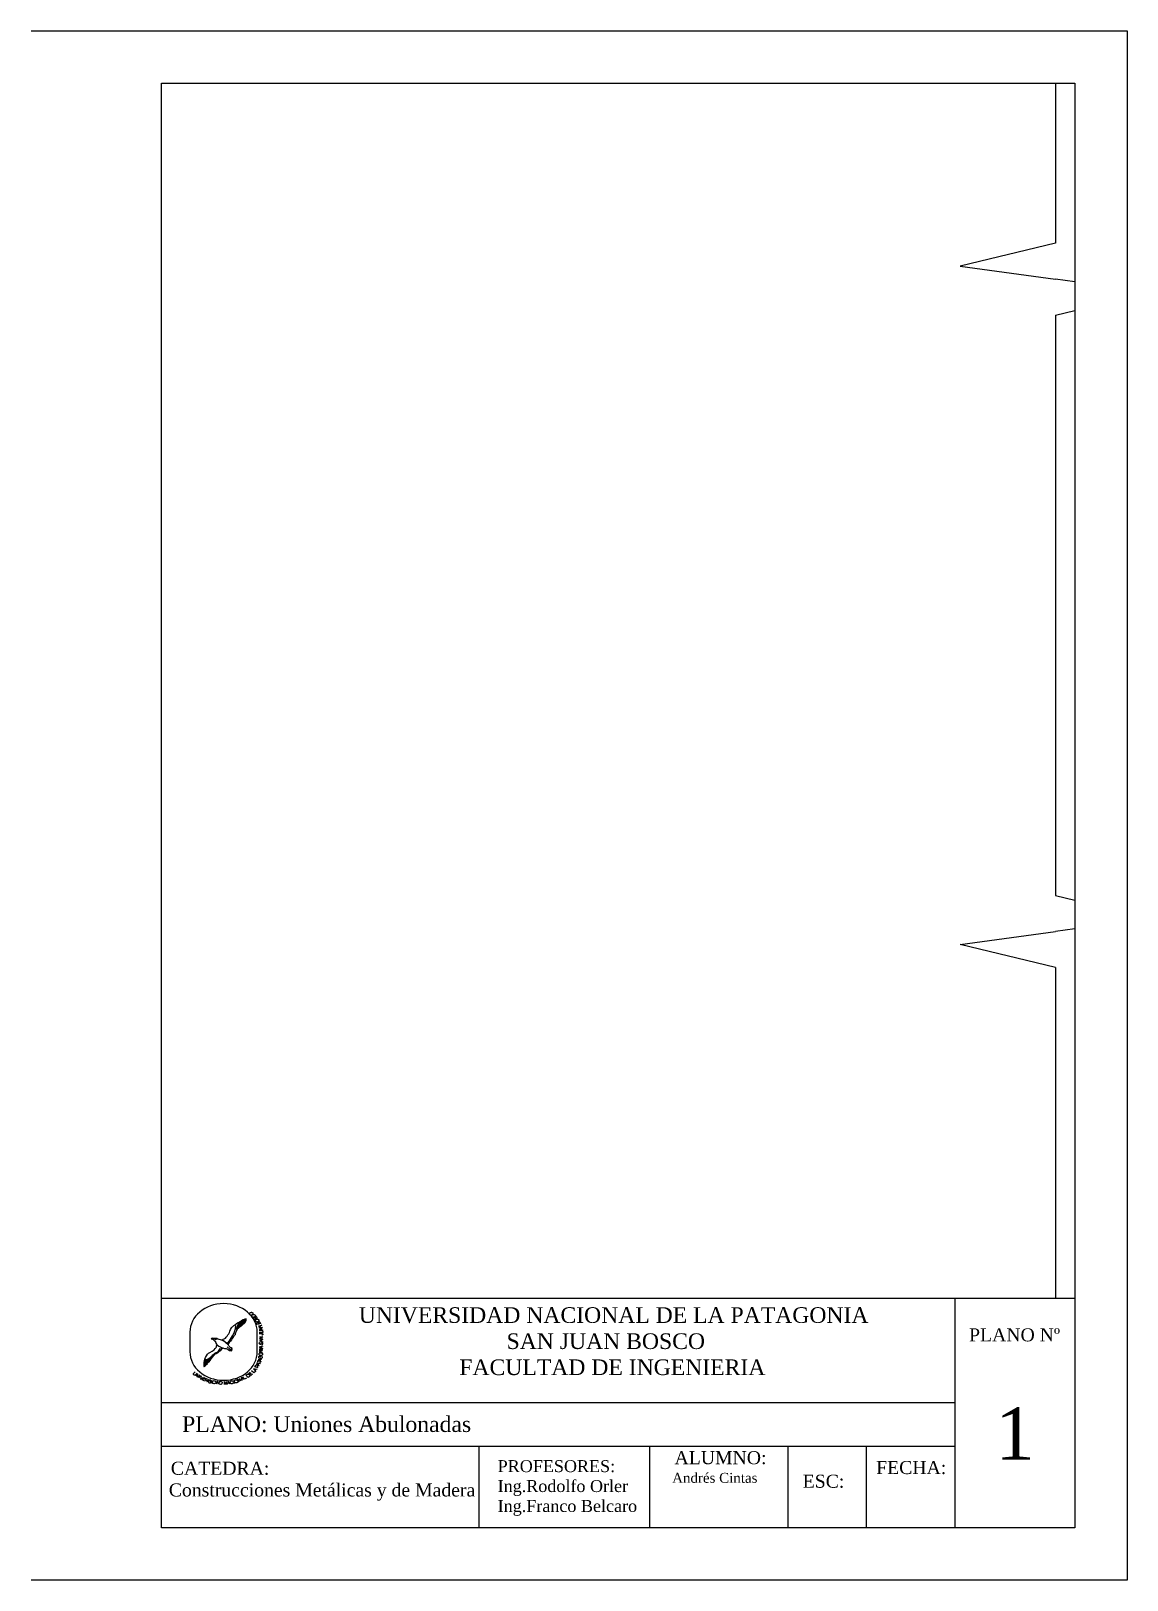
# Paper-space layout 'RÓTULO A4' of a CAD drawing. Extents: x -7 to 203, y -7 to 290.
# The model-space entities are those that its viewports show. They can reach past a viewport. Long polylines and large blocks are cut down to what shows.
import ezdxf

# ---------------------------------------------------------------- set-up
doc = ezdxf.new("R2010")
doc.units = 0
doc.layers.get('0').update_dxf_attribs({"linetype": 'CONTINUOUS'})
doc.styles.get("Standard").update_dxf_attribs({"font": 'arial.ttf', "height": 0.008})

msp = doc.modelspace()

# ---------------------------------------------------------------- linework, layer by layer
at = {"ltscale": 0.0005}
for p, q in [((274.49434, 49.06929), (274.49434, 48.78223)), ((274.49434, 48.78223), (274.45788, 48.77345)), ((274.45788, 48.77345), (274.49434, 48.76845)), ((274.53081, 48.76345), (274.49434, 48.76845)), ((274.49434, 48.75467), (274.53081, 48.76345)), ((274.49434, 48.75467), (274.49434, 48.53209)), ((274.49434, 48.53209), (274.53081, 48.5233)), ((274.45788, 48.51331), (274.49434, 48.5183)), ((274.53081, 48.5233), (274.49434, 48.5183)), ((274.49434, 48.50452), (274.45788, 48.51331)), ((274.49434, 48.50452), (274.49434, 48.21858))]:
    msp.add_line(p, q, dxfattribs=at)

psp = doc.layouts.new('RÓTULO A4')

# ---------------------------------------------------------------- linework, layer by layer
for p, q in [((-6.88, 289.56), (203.12, 289.56)), ((203.12, 289.56), (203.12, -7.44)), ((18.12, 279.56), (193.12, 279.56)), ((18.12, 2.56), (18.12, 279.56)), ((193.12, 279.56), (193.12, 2.56)), ((193.12, 46.56), (18.12, 46.56)), ((170.12, 46.56), (170.12, 2.56)), ((170.12, 26.56), (18.12, 26.56)), ((170.12, 18.19), (18.12, 18.19)), ((78.95, 18.19), (78.95, 2.56)), ((111.64, 18.19), (111.64, 2.56)), ((138.12, 18.19), (138.12, 2.56)), ((153.12, 18.19), (153.12, 2.56)), ((193.12, 2.56), (18.12, 2.56)), ((203.12, -7.44), (-6.88, -7.44))]:
    psp.add_line(p, q)
at = {"color": 1}
for p, q in [((32.16, 41.51), (32.34, 41.64)), ((32.34, 41.64), (32.5, 41.77)), ((32.43, 40.77), (34.3, 42.35)), ((32.44, 40.73), (34.29, 42.3)), ((32.46, 40.83), (34.32, 42.4)), ((32.46, 40.7), (34.26, 42.23)), ((32.47, 40.88), (34.32, 42.45)), ((32.48, 40.68), (34.19, 42.13)), ((32.5, 41.77), (32.65, 41.89)), ((32.51, 40.66), (34.12, 42.02)), ((32.53, 40.64), (34, 41.89)), ((32.65, 41.24), (34.26, 42.6)), ((32.65, 41.2), (34.31, 42.6)), ((32.65, 41.28), (34.2, 42.59)), ((32.65, 41.89), (32.84, 41.96)), ((32.66, 41.17), (34.33, 42.58)), ((32.66, 41.33), (34.12, 42.57)), ((32.67, 41.13), (34.33, 42.54)), ((32.68, 41.39), (34.03, 42.53)), ((32.68, 41.1), (34.33, 42.5)), ((32.7, 41.45), (33.93, 42.49)), ((32.82, 41.59), (32.74, 41.51)), ((32.78, 41.56), (33.82, 42.44)), ((32.9, 41.67), (32.82, 41.59)), ((32.84, 41.96), (33.03, 42.03)), ((33.05, 41.59), (32.84, 41.55)), ((32.95, 41.74), (32.9, 41.67)), ((32.99, 41.82), (32.95, 41.74)), ((32.96, 41.75), (33.71, 42.39)), ((33.03, 42.03), (32.99, 41.82)), ((33, 41.82), (33.6, 42.33)), ((33, 41.87), (33.48, 42.28)), ((33.01, 41.92), (33.35, 42.21)), ((33.02, 41.97), (33.2, 42.12)), ((33.43, 42.25), (33.03, 42.03)), ((33.03, 42.02), (33.06, 42.04)), ((33.03, 42.03), (33.05, 41.99)), ((33.05, 41.99), (33.09, 41.95)), ((33.26, 41.64), (33.05, 41.59)), ((33.09, 41.95), (33.22, 41.86)), ((33.22, 41.86), (33.34, 41.78)), ((33.24, 41.2), (33.85, 41.71)), ((33.34, 41.67), (33.26, 41.64)), ((33.34, 41.78), (33.38, 41.74)), ((33.38, 41.7), (33.34, 41.67)), ((33.38, 41.74), (33.38, 41.7)), ((33.42, 41.32), (33.78, 41.64)), ((33.78, 42.42), (33.43, 42.25)), ((34.07, 42.55), (33.78, 42.42)), ((33.78, 41.64), (33.96, 41.83)), ((33.96, 41.83), (34.11, 42.01)), ((34.19, 42.59), (34.07, 42.55)), ((34.11, 42.01), (34.21, 42.15)), ((34.33, 42.61), (34.19, 42.59)), ((34.21, 42.15), (34.28, 42.27)), ((34.28, 42.27), (34.32, 42.42)), ((34.32, 42.42), (34.33, 42.5)), ((34.33, 42.5), (34.33, 42.61)), ((34.98, 43.63), (34.99, 43.64)), ((34.98, 43.62), (34.98, 43.63)), ((34.98, 43.61), (34.98, 43.62)), ((34.98, 43.6), (34.98, 43.61)), ((34.98, 43.6), (34.98, 43.6)), ((34.98, 43.59), (34.98, 43.6)), ((34.98, 43.58), (34.98, 43.59)), ((34.98, 43.57), (34.98, 43.58)), ((34.98, 43.56), (34.98, 43.57)), ((34.98, 43.55), (34.98, 43.56)), ((34.99, 43.54), (34.98, 43.55)), ((34.99, 43.67), (35, 43.67)), ((34.99, 43.66), (34.99, 43.67)), ((34.99, 43.65), (34.99, 43.66)), ((34.99, 43.64), (34.99, 43.65)), ((34.99, 43.54), (34.99, 43.54)), ((34.99, 43.53), (34.99, 43.54)), ((34.99, 43.52), (34.99, 43.53)), ((35, 43.51), (34.99, 43.52)), ((35, 43.69), (35.01, 43.7)), ((35, 43.68), (35, 43.69)), ((35, 43.67), (35, 43.68)), ((35, 43.5), (35, 43.51)), ((35.01, 43.49), (35, 43.5)), ((35.01, 43.71), (35.02, 43.72)), ((35.01, 43.7), (35.01, 43.71)), ((35.01, 43.49), (35.01, 43.49)), ((35.01, 43.48), (35.01, 43.49)), ((35.02, 43.47), (35.01, 43.48)), ((35.02, 43.73), (35.03, 43.73)), ((35.02, 43.72), (35.02, 43.73)), ((35.02, 43.46), (35.02, 43.47)), ((35.03, 43.73), (35.04, 43.74)), ((35.03, 43.45), (35.02, 43.46)), ((35.04, 43.45), (35.03, 43.45)), ((35.04, 43.75), (35.05, 43.76)), ((35.04, 43.74), (35.04, 43.75)), ((35.05, 43.44), (35.04, 43.45)), ((35.05, 43.76), (35.06, 43.76)), ((35.05, 43.43), (35.05, 43.44)), ((35.06, 43.42), (35.05, 43.43)), ((35.06, 43.76), (35.07, 43.77)), ((35.07, 43.41), (35.06, 43.42)), ((35.07, 43.78), (35.08, 43.79)), ((35.07, 43.77), (35.07, 43.78)), ((35.08, 43.41), (35.07, 43.41)), ((35.08, 43.79), (35.09, 43.79)), ((35.09, 43.4), (35.08, 43.41)), ((35.09, 43.79), (35.1, 43.8)), ((35.1, 43.39), (35.09, 43.4)), ((35.1, 43.8), (35.11, 43.81)), ((35.12, 43.38), (35.1, 43.39)), ((35.11, 43.81), (35.12, 43.81)), ((35.12, 43.81), (35.13, 43.82)), ((35.13, 43.37), (35.12, 43.38)), ((35.13, 43.83), (35.14, 43.83)), ((35.13, 43.82), (35.13, 43.83)), ((35.14, 43.37), (35.13, 43.37)), ((35.14, 43.83), (35.15, 43.84)), ((35.16, 43.36), (35.14, 43.37)), ((35.15, 43.84), (35.16, 43.84)), ((35.16, 43.84), (35.17, 43.85)), ((35.17, 43.35), (35.16, 43.36)), ((35.17, 43.85), (35.18, 43.85)), ((35.18, 43.35), (35.17, 43.35)), ((35.18, 43.85), (35.19, 43.86)), ((35.2, 43.34), (35.18, 43.35)), ((35.19, 43.86), (35.2, 43.86)), ((35.2, 43.86), (35.21, 43.87)), ((35.21, 43.34), (35.2, 43.34)), ((35.21, 43.87), (35.22, 43.87)), ((35.23, 43.34), (35.21, 43.34)), ((35.22, 43.87), (35.24, 43.87)), ((35.25, 43.34), (35.23, 43.34)), ((35.24, 43.87), (35.25, 43.88)), ((35.25, 43.88), (35.26, 43.88)), ((35.27, 43.33), (35.25, 43.34)), ((35.26, 43.88), (35.27, 43.88)), ((35.27, 43.88), (35.28, 43.88)), ((35.28, 43.33), (35.27, 43.33)), ((35.28, 43.88), (35.29, 43.89)), ((35.3, 43.33), (35.28, 43.33)), ((35.29, 43.89), (35.3, 43.89)), ((35.3, 43.89), (35.31, 43.89)), ((35.33, 43.34), (35.3, 43.33)), ((35.31, 43.89), (35.32, 43.89)), ((35.32, 43.89), (35.33, 43.89)), ((35.33, 43.89), (35.34, 43.89)), ((35.35, 43.34), (35.33, 43.34)), ((35.34, 43.89), (35.35, 43.89)), ((35.35, 43.89), (35.36, 43.89)), ((35.38, 43.35), (35.35, 43.34)), ((35.36, 43.89), (35.37, 43.89)), ((35.37, 43.89), (35.38, 43.89)), ((35.38, 43.89), (35.39, 43.89)), ((35.41, 43.36), (35.38, 43.35)), ((35.39, 43.89), (35.4, 43.88)), ((35.4, 43.88), (35.41, 43.88)), ((35.41, 43.88), (35.42, 43.88)), ((35.44, 43.37), (35.41, 43.36)), ((35.42, 43.88), (35.43, 43.88)), ((35.43, 43.88), (35.44, 43.88)), ((35.44, 43.88), (35.45, 43.87)), ((35.48, 43.39), (35.44, 43.37)), ((35.45, 43.87), (35.46, 43.87)), ((35.45, 43.2), (35.46, 43.22)), ((35.45, 43.19), (35.45, 43.2)), ((35.45, 43.17), (35.45, 43.19)), ((35.45, 43.16), (35.45, 43.17)), ((35.45, 43.15), (35.45, 43.16)), ((35.45, 43.14), (35.45, 43.15)), ((35.45, 43.13), (35.45, 43.14)), ((35.45, 43.12), (35.45, 43.13)), ((35.45, 43.11), (35.45, 43.12)), ((35.46, 43.1), (35.45, 43.11)), ((35.46, 43.87), (35.47, 43.87)), ((35.46, 43.22), (35.47, 43.24)), ((35.46, 43.09), (35.46, 43.1)), ((35.46, 43.08), (35.46, 43.09)), ((35.47, 43.08), (35.46, 43.08)), ((35.47, 43.87), (35.48, 43.86)), ((35.47, 43.24), (35.48, 43.26)), ((35.47, 43.07), (35.47, 43.08)), ((35.47, 43.06), (35.47, 43.07)), ((35.48, 43.05), (35.47, 43.06)), ((35.48, 43.86), (35.49, 43.86)), ((35.52, 43.41), (35.48, 43.39)), ((35.48, 43.26), (35.49, 43.28)), ((35.49, 43.04), (35.48, 43.05)), ((35.49, 43.86), (35.5, 43.85)), ((35.49, 43.04), (35.49, 43.04)), ((35.5, 43.03), (35.49, 43.04)), ((35.5, 43.85), (35.51, 43.85)), ((35.5, 43.02), (35.5, 43.03)), ((35.51, 43.01), (35.5, 43.02)), ((35.51, 43.85), (35.52, 43.84)), ((35.52, 43.01), (35.51, 43.01)), ((35.52, 43.84), (35.53, 43.84)), ((35.53, 43.41), (35.52, 43.41)), ((35.52, 43), (35.52, 43.01)), ((35.53, 42.99), (35.52, 43)), ((35.53, 43.84), (35.53, 43.83)), ((35.53, 43.83), (35.54, 43.83)), ((35.54, 43.42), (35.53, 43.41)), ((35.53, 43.41), (35.53, 43.41)), ((35.54, 42.99), (35.53, 42.99)), ((35.54, 43.83), (35.55, 43.82)), ((35.54, 43.43), (35.54, 43.42)), ((35.55, 43.43), (35.54, 43.43)), ((35.55, 42.98), (35.54, 42.99)), ((35.55, 43.82), (35.56, 43.81)), ((35.56, 43.44), (35.55, 43.43)), ((35.55, 42.97), (35.55, 42.98)), ((35.56, 42.97), (35.55, 42.97)), ((35.56, 43.81), (35.57, 43.8)), ((35.56, 43.81), (35.56, 43.81)), ((35.57, 43.45), (35.56, 43.44)), ((35.57, 42.96), (35.56, 42.97)), ((35.57, 43.8), (35.58, 43.79)), ((35.58, 43.46), (35.57, 43.45)), ((35.58, 42.96), (35.57, 42.96)), ((35.58, 43.79), (35.59, 43.78)), ((35.58, 43.79), (35.58, 43.79)), ((35.59, 43.47), (35.58, 43.46)), ((35.59, 42.95), (35.58, 42.96)), ((35.59, 43.78), (35.6, 43.77)), ((35.6, 43.49), (35.59, 43.48)), ((35.59, 43.48), (35.59, 43.47)), ((35.6, 42.95), (35.59, 42.95)), ((35.6, 43.77), (35.6, 43.76)), ((35.6, 43.76), (35.61, 43.76)), ((35.61, 43.49), (35.6, 43.49)), ((35.61, 42.94), (35.6, 42.95)), ((35.61, 43.76), (35.61, 43.75)), ((35.61, 43.75), (35.62, 43.74)), ((35.62, 43.51), (35.61, 43.5)), ((35.61, 43.5), (35.61, 43.49)), ((35.62, 42.94), (35.61, 42.94)), ((35.62, 43.74), (35.62, 43.73)), ((35.62, 43.73), (35.63, 43.72)), ((35.63, 43.53), (35.62, 43.52)), ((35.62, 43.52), (35.62, 43.51)), ((35.63, 42.94), (35.62, 42.94)), ((35.63, 43.72), (35.64, 43.71)), ((35.63, 43.72), (35.63, 43.72)), ((35.63, 43.54), (35.63, 43.53)), ((35.64, 43.54), (35.63, 43.54)), ((35.64, 42.93), (35.63, 42.94)), ((35.64, 43.71), (35.64, 43.7)), ((35.64, 43.7), (35.64, 43.69)), ((35.64, 43.69), (35.64, 43.68)), ((35.64, 43.68), (35.65, 43.67)), ((35.65, 43.58), (35.64, 43.57)), ((35.64, 43.57), (35.64, 43.56)), ((35.64, 43.56), (35.64, 43.55)), ((35.64, 43.55), (35.64, 43.54)), ((35.64, 42.93), (35.64, 42.93)), ((35.65, 42.93), (35.64, 42.93)), ((35.65, 43.67), (35.65, 43.66)), ((35.65, 43.66), (35.65, 43.65)), ((35.65, 43.66), (35.65, 43.66)), ((35.65, 43.65), (35.65, 43.64)), ((35.65, 43.64), (35.65, 43.63)), ((35.65, 43.63), (35.65, 43.62)), ((35.65, 43.62), (35.65, 43.61)), ((35.65, 43.61), (35.65, 43.6)), ((35.65, 43.6), (35.65, 43.59)), ((35.65, 43.59), (35.65, 43.58)), ((35.65, 43.59), (35.65, 43.59)), ((35.66, 42.93), (35.65, 42.93)), ((35.67, 42.92), (35.66, 42.93)), ((35.68, 42.92), (35.67, 42.92)), ((35.69, 42.92), (35.68, 42.92)), ((35.69, 43.45), (35.72, 43.45)), ((35.7, 42.92), (35.69, 42.92)), ((35.71, 42.92), (35.7, 42.92)), ((35.72, 42.92), (35.71, 42.92)), ((35.72, 43.45), (35.75, 43.46)), ((35.73, 42.92), (35.72, 42.92)), ((35.74, 42.92), (35.73, 42.92)), ((35.75, 42.92), (35.74, 42.92)), ((35.75, 43.46), (35.78, 43.46)), ((35.76, 42.92), (35.75, 42.92)), ((35.77, 42.92), (35.76, 42.92)), ((35.78, 42.92), (35.77, 42.92)), ((35.78, 43.46), (35.8, 43.47)), ((35.79, 42.92), (35.78, 42.92)), ((35.8, 42.92), (35.79, 42.92)), ((35.8, 43.47), (35.82, 43.47)), ((35.81, 42.93), (35.8, 42.92)), ((35.82, 42.93), (35.81, 42.93)), ((35.82, 43.47), (35.84, 43.47)), ((35.83, 42.93), (35.82, 42.93)), ((35.84, 42.93), (35.83, 42.93)), ((35.84, 43.47), (35.85, 43.47)), ((35.85, 42.94), (35.84, 42.93)), ((35.85, 43.47), (35.87, 43.46)), ((35.86, 42.94), (35.85, 42.94)), ((35.88, 42.95), (35.86, 42.94)), ((35.87, 43.46), (35.88, 43.46)), ((35.88, 43.46), (35.89, 43.46)), ((35.89, 42.95), (35.88, 42.95)), ((35.89, 43.46), (35.91, 43.46)), ((35.9, 42.95), (35.89, 42.95)), ((35.91, 42.96), (35.9, 42.95)), ((35.91, 43.46), (35.92, 43.45)), ((35.92, 42.97), (35.91, 42.96)), ((35.92, 43.45), (35.93, 43.45)), ((35.93, 42.97), (35.92, 42.97)), ((35.93, 43.45), (35.94, 43.44)), ((35.94, 42.98), (35.93, 42.97)), ((35.94, 43.44), (35.95, 43.44)), ((35.95, 42.98), (35.94, 42.98)), ((35.95, 43.44), (35.96, 43.44)), ((35.96, 42.99), (35.95, 42.98)), ((35.96, 43.44), (35.97, 43.43)), ((35.97, 43), (35.96, 42.99)), ((35.97, 43.43), (35.98, 43.42)), ((35.98, 43.01), (35.97, 43)), ((35.97, 43), (35.97, 43)), ((35.98, 43.42), (35.99, 43.42)), ((35.99, 43.02), (35.98, 43.01)), ((35.99, 43.42), (36, 43.41)), ((36, 43.02), (35.99, 43.02)), ((36, 43.41), (36.01, 43.4)), ((36.01, 43.03), (36, 43.02)), ((36.01, 43.4), (36.02, 43.39)), ((36.01, 43.4), (36.01, 43.4)), ((36.02, 43.04), (36.01, 43.03)), ((36.02, 43.39), (36.03, 43.38)), ((36.02, 43.05), (36.02, 43.04)), ((36.03, 43.05), (36.02, 43.05)), ((36.03, 43.38), (36.04, 43.37)), ((36.04, 43.06), (36.03, 43.05)), ((36.04, 43.37), (36.05, 43.37)), ((36.05, 43.08), (36.04, 43.07)), ((36.04, 43.07), (36.04, 43.06)), ((36.05, 43.37), (36.05, 43.36)), ((36.05, 43.36), (36.06, 43.35)), ((36.06, 43.08), (36.05, 43.08)), ((36.06, 43.35), (36.07, 43.34)), ((36.07, 43.1), (36.06, 43.09)), ((36.06, 43.09), (36.06, 43.08)), ((36.07, 43.34), (36.07, 43.33)), ((36.07, 43.33), (36.08, 43.32)), ((36.08, 43.12), (36.07, 43.11)), ((36.07, 43.11), (36.07, 43.1)), ((36.08, 43.32), (36.09, 43.31)), ((36.08, 43.32), (36.08, 43.32)), ((36.09, 43.13), (36.08, 43.12)), ((36.08, 43.12), (36.08, 43.12)), ((36.09, 43.31), (36.09, 43.3)), ((36.09, 43.3), (36.1, 43.29)), ((36.1, 43.15), (36.09, 43.14)), ((36.09, 43.14), (36.09, 43.13)), ((36.1, 43.29), (36.1, 43.28)), ((36.1, 43.28), (36.1, 43.27)), ((36.1, 43.27), (36.11, 43.27)), ((36.1, 43.17), (36.1, 43.16)), ((36.11, 43.17), (36.1, 43.17)), ((36.1, 43.16), (36.1, 43.15)), ((36.11, 43.27), (36.11, 43.26)), ((36.11, 43.26), (36.11, 43.25)), ((36.11, 43.25), (36.11, 43.24)), ((36.11, 43.24), (36.11, 43.23)), ((36.11, 43.23), (36.11, 43.22)), ((36.11, 43.22), (36.11, 43.21)), ((36.11, 43.22), (36.11, 43.22)), ((36.11, 43.21), (36.11, 43.2)), ((36.11, 43.2), (36.11, 43.19)), ((36.11, 43.19), (36.11, 43.18)), ((36.11, 43.18), (36.11, 43.17)), ((36.12, 42.34), (36.13, 42.35)), ((36.12, 42.33), (36.12, 42.34)), ((36.12, 42.32), (36.12, 42.33)), ((36.12, 42.31), (36.12, 42.32)), ((36.12, 42.3), (36.12, 42.31)), ((36.12, 42.29), (36.12, 42.3)), ((36.12, 42.29), (36.12, 42.29)), ((36.12, 42.28), (36.12, 42.29)), ((36.12, 42.27), (36.12, 42.28)), ((36.12, 42.26), (36.12, 42.27)), ((36.12, 42.25), (36.12, 42.26)), ((36.12, 42.24), (36.12, 42.25)), ((36.12, 42.23), (36.12, 42.24)), ((36.13, 42.22), (36.12, 42.23)), ((36.13, 42.37), (36.14, 42.38)), ((36.13, 42.36), (36.13, 42.37)), ((36.13, 42.35), (36.13, 42.36)), ((36.13, 42.35), (36.13, 42.35)), ((36.13, 42.21), (36.13, 42.22)), ((36.13, 42.21), (36.13, 42.21)), ((36.14, 42.2), (36.13, 42.21)), ((36.14, 42.39), (36.15, 42.4)), ((36.14, 42.38), (36.14, 42.39)), ((36.14, 42.19), (36.14, 42.2)), ((36.14, 42.18), (36.14, 42.19)), ((36.15, 42.17), (36.14, 42.18)), ((36.15, 42.4), (36.16, 42.41)), ((36.15, 42.4), (36.15, 42.4)), ((36.16, 42.16), (36.15, 42.17)), ((36.16, 42.42), (36.17, 42.43)), ((36.16, 42.41), (36.16, 42.42)), ((36.16, 42.15), (36.16, 42.16)), ((36.17, 42.14), (36.16, 42.15)), ((36.17, 42.43), (36.18, 42.43)), ((36.18, 42.13), (36.17, 42.14)), ((36.18, 42.44), (36.19, 42.45)), ((36.18, 42.43), (36.18, 42.44)), ((36.19, 42.12), (36.18, 42.13)), ((36.19, 42.45), (36.2, 42.46)), ((36.2, 42.11), (36.19, 42.12)), ((36.2, 42.46), (36.21, 42.47)), ((36.2, 42.46), (36.2, 42.46)), ((36.21, 42.1), (36.2, 42.11)), ((36.21, 42.47), (36.22, 42.48)), ((36.22, 42.09), (36.21, 42.1)), ((36.22, 42.48), (36.23, 42.48)), ((36.23, 42.08), (36.22, 42.09)), ((36.23, 42.48), (36.24, 42.49)), ((36.24, 42.08), (36.23, 42.08)), ((36.24, 42.49), (36.25, 42.5)), ((36.25, 42.07), (36.24, 42.08)), ((36.25, 42.5), (36.26, 42.5)), ((36.27, 42.06), (36.25, 42.07)), ((36.26, 42.5), (36.27, 42.51)), ((36.27, 42.51), (36.28, 42.51)), ((36.28, 42.05), (36.27, 42.06)), ((36.28, 42.51), (36.29, 42.52)), ((36.3, 42.05), (36.28, 42.05)), ((36.29, 42.52), (36.3, 42.52)), ((36.3, 42.52), (36.31, 42.53)), ((36.31, 42.04), (36.3, 42.05)), ((36.31, 42.53), (36.32, 42.53)), ((36.33, 42.04), (36.31, 42.04)), ((36.32, 42.53), (36.33, 42.54)), ((36.33, 42.54), (36.34, 42.54)), ((36.34, 42.03), (36.33, 42.04)), ((36.34, 42.54), (36.35, 42.55)), ((36.36, 42.03), (36.34, 42.03)), ((36.35, 42.55), (36.36, 42.55)), ((36.36, 42.55), (36.37, 42.55)), ((36.38, 42.03), (36.36, 42.03)), ((36.37, 42.55), (36.38, 42.56)), ((36.38, 42.56), (36.39, 42.56)), ((36.4, 42.02), (36.38, 42.03)), ((36.38, 41.83), (36.42, 41.91)), ((36.41, 41.73), (36.38, 41.83)), ((36.39, 42.56), (36.4, 42.56)), ((36.4, 42.56), (36.42, 42.56)), ((36.43, 42.02), (36.4, 42.02)), ((36.51, 41.53), (36.41, 41.73)), ((36.42, 42.56), (36.43, 42.57)), ((36.42, 41.91), (36.49, 41.96)), ((36.43, 42.57), (36.44, 42.57)), ((36.46, 42.03), (36.43, 42.02)), ((36.44, 42.57), (36.45, 42.57)), ((36.45, 42.57), (36.46, 42.57)), ((36.46, 42.57), (36.47, 42.57)), ((36.49, 42.03), (36.46, 42.03)), ((36.47, 42.57), (36.48, 42.57)), ((36.48, 42.57), (36.49, 42.57)), ((36.49, 42.57), (36.5, 42.57)), ((36.52, 42.04), (36.49, 42.03)), ((36.49, 41.96), (36.57, 41.97)), ((36.5, 42.57), (36.51, 42.57)), ((36.51, 42.57), (36.52, 42.57)), ((37.12, 41.74), (36.51, 41.53)), ((36.52, 42.57), (36.53, 42.57)), ((36.57, 42.05), (36.52, 42.04)), ((36.53, 42.57), (36.54, 42.57)), ((36.54, 42.57), (36.55, 42.56)), ((36.55, 42.56), (36.56, 42.56)), ((36.56, 42.56), (36.57, 42.56)), ((36.57, 42.56), (36.58, 42.56)), ((36.62, 42.06), (36.57, 42.05)), ((36.57, 41.97), (36.62, 41.95)), ((36.58, 42.56), (36.59, 42.55)), ((36.59, 42.55), (36.6, 42.55)), ((36.6, 42.55), (36.61, 42.55)), ((36.61, 42.55), (36.62, 42.54)), ((36.62, 42.54), (36.63, 42.54)), ((36.62, 42.07), (36.62, 42.06)), ((36.62, 42.07), (36.62, 42.07)), ((36.63, 42.07), (36.62, 42.07)), ((36.62, 41.95), (36.66, 41.93)), ((36.63, 42.54), (36.64, 42.54)), ((36.64, 42.08), (36.63, 42.07)), ((36.64, 42.54), (36.65, 42.53)), ((36.65, 42.09), (36.64, 42.08)), ((36.65, 42.53), (36.66, 42.53)), ((36.66, 42.09), (36.65, 42.09)), ((36.66, 42.53), (36.66, 42.52)), ((36.66, 42.52), (36.67, 42.52)), ((36.67, 42.1), (36.66, 42.09)), ((36.66, 41.98), (36.68, 42.02)), ((36.66, 41.93), (36.66, 41.98)), ((36.66, 41.94), (36.81, 41.63)), ((36.67, 42.52), (36.68, 42.51)), ((36.68, 42.11), (36.67, 42.1)), ((36.68, 42.51), (36.69, 42.5)), ((36.69, 42.11), (36.68, 42.11)), ((36.68, 42.02), (36.76, 42.07)), ((36.69, 42.5), (36.7, 42.5)), ((36.7, 42.12), (36.69, 42.11)), ((36.7, 42.5), (36.7, 42.49)), ((36.7, 42.49), (36.71, 42.49)), ((36.71, 42.14), (36.7, 42.13)), ((36.7, 42.13), (36.7, 42.12)), ((36.71, 42.49), (36.72, 42.48)), ((36.72, 42.14), (36.71, 42.14)), ((36.72, 42.48), (36.72, 42.47)), ((36.72, 42.47), (36.73, 42.46)), ((36.73, 42.15), (36.72, 42.14)), ((36.73, 42.46), (36.74, 42.46)), ((36.73, 42.16), (36.73, 42.15)), ((36.74, 42.16), (36.73, 42.16)), ((36.74, 42.46), (36.74, 42.45)), ((36.74, 42.45), (36.75, 42.44)), ((36.75, 42.17), (36.74, 42.16)), ((36.75, 42.44), (36.75, 42.43)), ((36.75, 42.43), (36.76, 42.43)), ((36.76, 42.19), (36.75, 42.18)), ((36.75, 42.18), (36.75, 42.17)), ((36.76, 42.43), (36.76, 42.42)), ((36.76, 42.42), (36.77, 42.41)), ((36.77, 42.2), (36.76, 42.19)), ((36.76, 42.19), (36.76, 42.19)), ((36.76, 42.07), (36.85, 42.08)), ((36.77, 42.41), (36.77, 42.4)), ((36.77, 42.4), (36.77, 42.39)), ((36.77, 42.39), (36.78, 42.38)), ((36.78, 42.22), (36.77, 42.21)), ((36.77, 42.21), (36.77, 42.2)), ((36.78, 42.38), (36.78, 42.37)), ((36.78, 42.38), (36.78, 42.38)), ((36.78, 42.37), (36.79, 42.36)), ((36.78, 42.24), (36.78, 42.23)), ((36.79, 42.24), (36.78, 42.24)), ((36.78, 42.23), (36.78, 42.22)), ((36.79, 42.36), (36.79, 42.35)), ((36.79, 42.35), (36.79, 42.34)), ((36.79, 42.34), (36.79, 42.33)), ((36.79, 42.33), (36.79, 42.32)), ((36.79, 42.32), (36.79, 42.31)), ((36.79, 42.31), (36.79, 42.3)), ((36.79, 42.3), (36.79, 42.29)), ((36.79, 42.29), (36.79, 42.28)), ((36.79, 42.29), (36.79, 42.29)), ((36.79, 42.28), (36.79, 42.27)), ((36.79, 42.27), (36.79, 42.26)), ((36.79, 42.26), (36.79, 42.25)), ((36.79, 42.25), (36.79, 42.24)), ((36.85, 42.08), (36.92, 42.06)), ((36.92, 42.06), (36.98, 42.02)), ((36.98, 42.02), (37.03, 41.94)), ((37.03, 41.94), (37.12, 41.74)), ((23.55, 40.08), (23.55, 36.33)), ((27.7, 38.89), (27.66, 38.8)), ((27.66, 38.8), (27.86, 38.77)), ((27.67, 38.81), (27.8, 38.92)), ((27.7, 38.79), (27.86, 38.93)), ((27.85, 38.93), (27.7, 38.89)), ((27.7, 38.87), (27.72, 38.9)), ((27.74, 38.79), (27.9, 38.92)), ((27.78, 38.78), (27.94, 38.91)), ((27.83, 38.78), (27.97, 38.9)), ((27.97, 38.9), (27.85, 38.93)), ((27.86, 38.77), (28.01, 38.66)), ((27.87, 38.77), (28.01, 38.89)), ((27.89, 38.75), (28.05, 38.88)), ((27.92, 38.73), (28.09, 38.87)), ((27.94, 38.71), (28.13, 38.86)), ((28.15, 38.86), (27.97, 38.9)), ((27.97, 38.69), (28.15, 38.84)), ((28, 38.67), (28.15, 38.81)), ((28.01, 38.66), (28.16, 38.71)), ((28.17, 38.7), (28.03, 38.65)), ((28.03, 38.65), (28.4, 38.32)), ((28.05, 38.67), (28.16, 38.77)), ((28.13, 38.7), (28.16, 38.73)), ((28.16, 38.71), (28.15, 38.86)), ((28.73, 38.87), (28.16, 38.84)), ((28.16, 38.84), (28.17, 38.7)), ((28.34, 38.77), (28.36, 38.8)), ((28.35, 38.75), (28.34, 38.77)), ((28.35, 38.76), (28.44, 38.84)), ((28.38, 38.72), (28.35, 38.75)), ((28.36, 38.73), (28.49, 38.84)), ((28.36, 38.8), (28.39, 38.82)), ((28.48, 38.69), (28.38, 38.72)), ((28.39, 38.82), (28.44, 38.84)), ((28.39, 38.71), (28.53, 38.83)), ((28.43, 38.7), (28.57, 38.82)), ((28.44, 38.84), (28.49, 38.84)), ((28.46, 38.69), (28.6, 38.81)), ((28.58, 38.7), (28.48, 38.69)), ((28.49, 38.84), (28.55, 38.83)), ((28.51, 38.69), (28.62, 38.78)), ((28.55, 38.83), (28.59, 38.81)), ((28.57, 38.7), (28.63, 38.75)), ((28.63, 38.75), (28.58, 38.7)), ((28.59, 38.81), (28.62, 38.78)), ((28.62, 38.78), (28.63, 38.75)), ((28.78, 38.86), (28.73, 38.87)), ((28.82, 38.82), (28.78, 38.86)), ((28.89, 38.76), (28.82, 38.82)), ((28.99, 38.71), (28.89, 38.76)), ((29.16, 38.65), (28.99, 38.71)), ((29.44, 38.6), (29.16, 38.65)), ((29.74, 38.53), (29.86, 38.64)), ((29.86, 38.64), (29.96, 38.71)), ((29.96, 38.71), (30.12, 38.8)), ((30.12, 38.8), (30.25, 38.86)), ((30.25, 38.86), (30.37, 38.94)), ((30.37, 38.94), (30.53, 39.11)), ((30.53, 39.11), (30.69, 39.32)), ((30.69, 39.32), (30.85, 39.55)), ((30.85, 39.55), (30.99, 39.79)), ((30.99, 39.79), (31.12, 40.03)), ((31.12, 40.03), (31.24, 40.3)), ((31.12, 38.41), (31.75, 39.35)), ((31.24, 40.3), (31.37, 40.6)), ((31.54, 38.64), (31.33, 38.38)), ((31.37, 40.6), (31.52, 40.89)), ((31.52, 40.89), (31.62, 41.02)), ((31.66, 38.86), (31.54, 38.64)), ((31.62, 41.02), (31.74, 41.13)), ((31.77, 39.07), (31.66, 38.86)), ((31.74, 41.13), (31.96, 41.34)), ((31.75, 39.35), (32.07, 39.96)), ((31.93, 39.28), (31.77, 39.07)), ((32.08, 39.46), (31.93, 39.28)), ((31.96, 41.34), (32.16, 41.51)), ((32.07, 39.96), (32.3, 40.73)), ((32.18, 39.56), (32.08, 39.46)), ((32.21, 39.59), (32.18, 39.56)), ((32.23, 39.63), (32.21, 39.59)), ((32.25, 39.86), (32.23, 39.83)), ((32.23, 39.83), (32.24, 39.74)), ((32.24, 39.68), (32.23, 39.63)), ((32.24, 39.74), (32.24, 39.68)), ((32.27, 39.87), (32.25, 39.86)), ((32.3, 39.9), (32.27, 39.87)), ((32.3, 40.73), (32.37, 41.39)), ((32.33, 39.94), (32.3, 39.9)), ((32.46, 40.34), (32.33, 39.94)), ((32.46, 40.83), (32.42, 40.74)), ((32.42, 40.74), (32.57, 40.6)), ((32.49, 40.95), (32.46, 40.83)), ((32.61, 40.67), (32.46, 40.34)), ((32.68, 41.1), (32.49, 40.95)), ((32.49, 40.94), (32.64, 41.06)), ((32.53, 40.82), (32.51, 40.79)), ((32.51, 40.79), (32.52, 40.75)), ((32.52, 40.75), (32.54, 40.73)), ((32.57, 40.85), (32.53, 40.82)), ((32.54, 40.73), (32.61, 40.67)), ((32.55, 40.62), (32.76, 40.79)), ((32.63, 40.87), (32.57, 40.85)), ((32.57, 40.6), (32.8, 40.83)), ((32.66, 40.9), (32.63, 40.87)), ((32.68, 41.41), (32.65, 41.31)), ((32.65, 41.31), (32.65, 41.2)), ((32.65, 41.2), (32.68, 41.1)), ((32.75, 41.01), (32.66, 40.9)), ((32.74, 41.51), (32.68, 41.41)), ((32.72, 41.49), (32.71, 41.43)), ((32.71, 41.43), (32.74, 41.37)), ((32.76, 41.52), (32.72, 41.49)), ((32.74, 41.37), (32.77, 41.32)), ((32.84, 41.12), (32.75, 41.01)), ((32.84, 41.55), (32.76, 41.52)), ((32.77, 41.32), (32.78, 41.27)), ((32.78, 41.27), (32.79, 41.23)), ((32.79, 41.23), (32.81, 41.19)), ((32.8, 40.83), (33.02, 41.04)), ((32.81, 41.19), (32.84, 41.16)), ((32.84, 41.16), (32.84, 41.12)), ((33.02, 41.04), (33.22, 41.19)), ((33.22, 41.19), (33.42, 41.32)), ((36.46, 36.33), (36.46, 40.08)), ((36.71, 41.3), (37.36, 41.42)), ((37.36, 41.42), (36.8, 40.95)), ((36.8, 40.95), (37.45, 41.06)), ((37.47, 40.92), (36.83, 40.66)), ((36.83, 40.66), (37.51, 40.48)), ((36.85, 40.38), (37.24, 40.38)), ((37.25, 39.94), (36.86, 39.93)), ((36.86, 39.81), (37.32, 39.81)), ((36.87, 39.17), (37.53, 39.17)), ((37.53, 39.17), (36.87, 38.8)), ((36.87, 38.8), (37.53, 38.8)), ((37.54, 38.66), (36.87, 38.45)), ((37.23, 40.82), (37.26, 40.55)), ((37.24, 40.38), (37.33, 40.38)), ((37.41, 39.96), (37.25, 39.94)), ((37.32, 39.81), (37.44, 39.8)), ((37.33, 40.38), (37.39, 40.36)), ((37.43, 39.51), (37.34, 39.5)), ((37.39, 40.36), (37.45, 40.34)), ((37.46, 39.99), (37.41, 39.96)), ((37.49, 39.54), (37.43, 39.51)), ((37.44, 39.8), (37.49, 39.78)), ((37.45, 40.34), (37.49, 40.3)), ((37.51, 40.03), (37.46, 39.99)), ((37.49, 40.3), (37.52, 40.24)), ((37.49, 39.78), (37.51, 39.74)), ((37.53, 39.59), (37.49, 39.54)), ((37.53, 40.09), (37.51, 40.03)), ((37.51, 39.74), (37.53, 39.7)), ((37.52, 40.24), (37.53, 40.16)), ((37.53, 40.16), (37.53, 40.09)), ((37.53, 39.7), (37.54, 39.66)), ((37.54, 39.66), (37.53, 39.59)), ((26.73, 35.57), (26.94, 35.88)), ((26.94, 35.88), (27.04, 35.98)), ((27.04, 35.98), (27.14, 36.05)), ((27.14, 36.05), (27.35, 36.17)), ((27.35, 36.17), (27.81, 36.44)), ((27.81, 36.44), (28.01, 36.57)), ((27.84, 35.57), (27.97, 35.71)), ((27.97, 35.71), (28.08, 35.83)), ((28.01, 36.57), (28.21, 36.72)), ((28.08, 35.83), (28.19, 35.95)), ((28.18, 35.7), (28.09, 35.61)), ((28.28, 35.78), (28.18, 35.7)), ((28.19, 35.95), (28.31, 36.05)), ((28.21, 36.72), (28.43, 36.93)), ((28.72, 36.02), (28.28, 35.78)), ((28.31, 36.05), (28.44, 36.12)), ((28.4, 38.32), (28.44, 38.3)), ((28.43, 36.93), (28.53, 37.05)), ((28.44, 38.3), (28.47, 38.31)), ((28.44, 36.12), (28.59, 36.16)), ((28.47, 38.31), (28.48, 38.32)), ((28.49, 38.3), (28.47, 38.29)), ((28.47, 38.29), (28.47, 38.26)), ((28.47, 38.26), (28.49, 38.14)), ((28.48, 38.32), (28.49, 38.32)), ((28.49, 38.32), (28.5, 38.31)), ((28.5, 38.31), (28.49, 38.3)), ((28.49, 38.14), (28.51, 38.07)), ((28.51, 38.07), (28.55, 37.99)), ((28.53, 37.05), (28.61, 37.17)), ((28.55, 37.99), (28.66, 37.81)), ((28.59, 36.16), (28.73, 36.2)), ((28.61, 37.17), (28.66, 37.29)), ((28.66, 37.81), (28.74, 37.71)), ((28.66, 37.29), (28.69, 37.42)), ((28.69, 37.42), (28.76, 37.69)), ((28.89, 36.12), (28.72, 36.02)), ((28.73, 36.2), (28.81, 36.24)), ((28.74, 37.71), (28.84, 37.61)), ((28.81, 36.24), (28.87, 36.29)), ((28.84, 37.61), (29.12, 37.41)), ((28.87, 36.29), (29.01, 36.44)), ((29.07, 36.25), (28.89, 36.12)), ((29.01, 36.44), (29.14, 36.62)), ((29.35, 36.52), (29.07, 36.25)), ((29.12, 37.41), (29.41, 37.24)), ((29.14, 36.62), (29.41, 37.02)), ((29.62, 36.8), (29.35, 36.52)), ((29.41, 37.24), (29.62, 37.14)), ((29.6, 38.57), (29.44, 38.6)), ((29.75, 38.52), (29.6, 38.57)), ((29.62, 37.14), (29.82, 37.07)), ((29.8, 36.93), (29.62, 36.8)), ((29.99, 38.39), (29.74, 38.53)), ((29.95, 38.41), (29.75, 38.52)), ((29.95, 37.03), (29.8, 36.93)), ((29.82, 37.07), (30.2, 36.96)), ((30.24, 38.2), (29.95, 38.41)), ((30.26, 38.2), (29.99, 38.39)), ((30.2, 36.96), (30.41, 36.94)), ((30.55, 37.97), (30.24, 38.2)), ((30.54, 37.98), (30.26, 38.2)), ((30.41, 36.94), (30.52, 36.92)), ((30.52, 36.92), (30.64, 36.88)), ((30.8, 37.75), (30.54, 37.98)), ((30.79, 37.76), (30.55, 37.97)), ((30.64, 36.88), (30.77, 36.81)), ((30.69, 37.83), (31.12, 38.41)), ((30.72, 37.24), (31.3, 36.73)), ((30.77, 36.81), (30.91, 36.73)), ((30.88, 37.68), (30.79, 37.76)), ((31.1, 38.13), (30.8, 37.75)), ((30.94, 37.6), (30.88, 37.68)), ((30.91, 36.73), (31.18, 36.54)), ((31.05, 37.45), (30.94, 37.6)), ((31.14, 37.31), (31.05, 37.45)), ((31.33, 38.38), (31.1, 38.13)), ((31.23, 37.2), (31.14, 37.31)), ((31.18, 36.54), (31.61, 36.53)), ((31.39, 36.72), (31.2, 36.55)), ((31.2, 36.55), (31.6, 36.54)), ((31.22, 36.55), (31.47, 36.75)), ((31.34, 37.12), (31.23, 37.2)), ((31.27, 36.55), (31.62, 36.84)), ((31.32, 36.55), (31.62, 36.8)), ((31.44, 37.07), (31.34, 37.12)), ((31.37, 36.54), (31.61, 36.75)), ((31.48, 36.76), (31.39, 36.72)), ((31.42, 36.54), (31.61, 36.71)), ((31.64, 36.99), (31.44, 37.07)), ((31.46, 36.54), (31.61, 36.67)), ((31.53, 37.05), (31.48, 36.76)), ((31.48, 36.77), (31.63, 36.89)), ((31.49, 36.81), (31.63, 36.93)), ((31.5, 36.86), (31.64, 36.98)), ((31.51, 36.96), (31.58, 37.02)), ((31.51, 36.91), (31.61, 37)), ((31.51, 36.54), (31.61, 36.62)), ((31.52, 37.01), (31.55, 37.04)), ((31.64, 36.99), (31.53, 37.05)), ((31.56, 36.54), (31.6, 36.58)), ((31.59, 36.8), (31.61, 36.9)), ((31.61, 36.53), (31.59, 36.8)), ((31.6, 36.54), (31.62, 36.81)), ((31.61, 36.9), (31.64, 36.99)), ((31.62, 36.81), (31.64, 36.99)), ((36.8, 35.87), (36.81, 35.94)), ((36.81, 35.76), (36.8, 35.87)), ((36.81, 35.94), (36.85, 36)), ((36.88, 35.67), (36.81, 35.76)), ((37.5, 36.61), (36.82, 36.25)), ((36.82, 36.25), (37.49, 36.24)), ((36.83, 36.62), (37.5, 36.61)), ((37.51, 36.81), (36.84, 36.83)), ((36.85, 37.93), (36.88, 38.03)), ((36.87, 37.82), (36.85, 37.93)), ((37.52, 37.4), (36.85, 37.18)), ((36.85, 37.18), (37.51, 36.96)), ((36.85, 36), (36.9, 36.06)), ((36.87, 38.45), (37.53, 38.22)), ((36.94, 37.75), (36.87, 37.82)), ((36.88, 38.03), (36.91, 38.08)), ((36.99, 35.61), (36.88, 35.67)), ((36.9, 36.06), (36.98, 36.09)), ((36.91, 38.08), (36.95, 38.11)), ((37.03, 37.73), (36.94, 37.75)), ((36.95, 38.11), (37, 38.13)), ((36.98, 36.09), (37.16, 36.12)), ((37, 38.13), (37.05, 38.13)), ((37.12, 37.75), (37.03, 37.73)), ((37.18, 37.8), (37.12, 37.75)), ((37.16, 36.12), (37.25, 36.11)), ((37.22, 37.96), (37.18, 37.8)), ((37.25, 38.06), (37.22, 37.96)), ((37.31, 38.1), (37.25, 38.06)), ((37.25, 36.11), (37.34, 36.08)), ((37.27, 37.32), (37.28, 37.04)), ((37.29, 38.58), (37.29, 38.3)), ((37.29, 37.7), (37.36, 37.71)), ((37.38, 35.65), (37.3, 35.61)), ((37.38, 38.12), (37.31, 38.1)), ((37.34, 36.08), (37.41, 36.03)), ((37.36, 37.71), (37.43, 37.73)), ((37.45, 38.11), (37.38, 38.12)), ((37.43, 35.7), (37.38, 35.65)), ((37.41, 36.03), (37.45, 35.97)), ((37.43, 37.73), (37.48, 37.77)), ((37.47, 35.76), (37.43, 35.7)), ((37.49, 38.09), (37.45, 38.11)), ((37.45, 35.97), (37.48, 35.91)), ((37.48, 35.84), (37.47, 35.76)), ((37.48, 37.77), (37.51, 37.81)), ((37.48, 35.91), (37.48, 35.84)), ((37.52, 38.04), (37.49, 38.09)), ((37.51, 37.81), (37.53, 37.87)), ((37.53, 37.99), (37.52, 38.04)), ((37.54, 37.94), (37.53, 37.99)), ((37.53, 37.87), (37.54, 37.94)), ((26.2, 33.71), (27.49, 34.8)), ((26.2, 33.67), (27.39, 34.68)), ((26.2, 33.62), (27.29, 34.55)), ((26.2, 33.58), (27, 34.26)), ((26.2, 33.54), (26.96, 34.18)), ((26.2, 33.5), (26.91, 34.1)), ((26.23, 33.91), (26.2, 33.69)), ((26.2, 33.69), (26.2, 33.5)), ((26.2, 33.5), (26.29, 33.53)), ((26.21, 33.8), (27.66, 35.02)), ((26.21, 33.76), (27.6, 34.93)), ((26.22, 33.85), (27.71, 35.11)), ((26.23, 33.94), (27.81, 35.28)), ((26.23, 33.99), (27.75, 35.27)), ((26.23, 33.9), (27.76, 35.19)), ((26.26, 34.26), (26.23, 33.91)), ((26.24, 34.03), (27.65, 35.22)), ((26.24, 34.08), (27.54, 35.17)), ((26.24, 34.12), (27.43, 35.12)), ((26.25, 34.16), (27.31, 35.06)), ((26.25, 34.21), (27.09, 34.92)), ((26.26, 34.25), (26.88, 34.78)), ((26.26, 34.3), (26.76, 34.73)), ((26.28, 34.45), (26.26, 34.26)), ((26.27, 34.35), (26.67, 34.69)), ((26.28, 34.44), (26.56, 34.68)), ((26.28, 34.4), (26.61, 34.68)), ((26.33, 34.58), (26.28, 34.45)), ((26.28, 33.53), (26.84, 34)), ((26.29, 33.53), (26.38, 33.58)), ((26.3, 34.5), (26.51, 34.68)), ((26.32, 34.56), (26.45, 34.67)), ((26.33, 34.58), (26.44, 34.91)), ((26.37, 34.63), (26.33, 34.58)), ((26.86, 34.54), (26.33, 34.58)), ((26.41, 34.66), (26.37, 34.63)), ((26.38, 33.58), (26.54, 33.69)), ((26.5, 34.68), (26.41, 34.66)), ((26.44, 34.91), (26.56, 35.23)), ((26.47, 33.65), (26.63, 33.78)), ((26.49, 34.84), (26.63, 34.86)), ((26.59, 34.68), (26.5, 34.68)), ((26.54, 33.69), (26.71, 33.86)), ((26.56, 35.23), (26.73, 35.57)), ((26.68, 34.69), (26.59, 34.68)), ((26.63, 34.86), (26.77, 34.87)), ((26.81, 34.74), (26.68, 34.69)), ((26.71, 33.86), (26.86, 34.03)), ((26.77, 34.87), (26.92, 34.89)), ((26.94, 34.81), (26.81, 34.74)), ((27.81, 35.29), (26.86, 34.54)), ((26.86, 34.03), (26.96, 34.19)), ((26.92, 34.89), (27, 34.92)), ((27.11, 34.93), (26.94, 34.81)), ((26.96, 34.19), (27.04, 34.32)), ((27, 34.92), (27.08, 34.95)), ((27.04, 34.32), (27.14, 34.41)), ((27.08, 34.95), (27.27, 35.08)), ((27.32, 35.07), (27.11, 34.93)), ((27.14, 34.41), (27.25, 34.5)), ((27.25, 34.5), (27.48, 34.79)), ((27.27, 35.08), (27.47, 35.24)), ((27.56, 35.19), (27.32, 35.07)), ((27.47, 35.24), (27.84, 35.57)), ((27.48, 34.79), (27.61, 34.95)), ((27.82, 35.3), (27.56, 35.19)), ((27.61, 34.95), (27.82, 35.3)), ((28.09, 35.61), (27.81, 35.29)), ((36.47, 32.94), (35.76, 33.05)), ((35.76, 33.05), (36.2, 32.57)), ((36.01, 33.46), (36.11, 33.65)), ((36.63, 33.24), (36.01, 33.46)), ((36.2, 32.98), (36.03, 32.75)), ((36.11, 33.65), (36.15, 33.72)), ((36.15, 33.72), (36.22, 33.77)), ((36.22, 33.77), (36.3, 33.8)), ((36.3, 33.8), (36.39, 33.78)), ((37.07, 34.04), (36.35, 34.07)), ((36.35, 34.07), (36.85, 33.64)), ((36.48, 33.53), (36.38, 33.33)), ((36.39, 33.78), (36.45, 33.75)), ((36.59, 34.62), (36.44, 34.2)), ((36.45, 33.75), (36.5, 33.69)), ((36.51, 33.62), (36.48, 33.53)), ((36.5, 33.69), (36.51, 33.62)), ((37.15, 34.25), (36.51, 34.41)), ((37.34, 34.88), (36.64, 34.79)), ((36.64, 34.79), (37.23, 34.45)), ((36.77, 34.05), (36.64, 33.82)), ((36.74, 35.34), (36.79, 35.44)), ((36.74, 35.26), (36.74, 35.34)), ((36.76, 35.18), (36.74, 35.26)), ((36.8, 35.12), (36.76, 35.18)), ((36.79, 35.44), (36.87, 35.51)), ((36.86, 35.07), (36.8, 35.12)), ((36.95, 35.03), (36.86, 35.07)), ((36.87, 35.51), (36.98, 35.54)), ((37.04, 35.01), (36.95, 35.03)), ((37.13, 35.58), (36.99, 35.61)), ((37.08, 34.85), (37.01, 34.58)), ((37.13, 35.01), (37.04, 35.01)), ((37.08, 35.31), (37.12, 35.53)), ((37.12, 35.53), (37.37, 35.5)), ((37.22, 35.59), (37.13, 35.58)), ((37.13, 35.58), (37.13, 35.58)), ((37.22, 35.02), (37.13, 35.01)), ((37.3, 35.61), (37.22, 35.59)), ((37.29, 35.05), (37.22, 35.02)), ((37.36, 35.11), (37.29, 35.05)), ((37.4, 35.17), (37.36, 35.11)), ((37.37, 35.5), (37.42, 35.37)), ((37.43, 35.25), (37.4, 35.17)), ((37.42, 35.37), (37.43, 35.25)), ((24.22, 32.11), (24.25, 32.17)), ((24.22, 32.06), (24.22, 32.11)), ((24.23, 32.01), (24.22, 32.06)), ((24.27, 31.96), (24.23, 32.01)), ((24.25, 32.17), (24.31, 32.24)), ((24.33, 31.9), (24.27, 31.96)), ((24.31, 32.24), (24.55, 32.48)), ((24.4, 31.86), (24.33, 31.9)), ((24.47, 31.84), (24.4, 31.86)), ((24.54, 31.84), (24.47, 31.84)), ((24.6, 31.86), (24.54, 31.84)), ((24.72, 31.96), (24.6, 31.86)), ((25.1, 32.11), (24.68, 31.67)), ((24.96, 32.21), (24.72, 31.96)), ((25.02, 31.44), (25.1, 32.11)), ((25.44, 31.88), (25.02, 31.44)), ((25.61, 31.77), (25.21, 31.32)), ((25.72, 31.69), (25.57, 31.1)), ((25.57, 31.1), (26.16, 31.45)), ((25.9, 30.93), (26.22, 31.42)), ((26.32, 30.73), (25.9, 30.93)), ((26.39, 31.02), (26.06, 31.17)), ((26.22, 31.42), (26.63, 31.23)), ((26.44, 30.68), (26.71, 31.19)), ((26.44, 30.68), (26.44, 30.68)), ((26.77, 30.83), (26.56, 30.92)), ((26.71, 31.19), (26.97, 31.09)), ((26.77, 30.83), (26.84, 30.53)), ((26.96, 30.78), (26.77, 30.83)), ((27.02, 30.79), (26.96, 30.78)), ((26.97, 31.09), (27.09, 31.03)), ((27.08, 30.82), (27.02, 30.79)), ((27.12, 30.86), (27.08, 30.82)), ((27.1, 30.65), (27.08, 30.6)), ((27.08, 30.6), (27.09, 30.54)), ((27.09, 31.03), (27.12, 31)), ((27.09, 30.54), (27.11, 30.49)), ((27.11, 30.49), (27.15, 30.45)), ((27.12, 31), (27.13, 30.95)), ((27.13, 30.95), (27.12, 30.86)), ((27.15, 30.45), (27.21, 30.41)), ((27.2, 30.86), (27.26, 30.93)), ((27.2, 30.79), (27.2, 30.86)), ((27.25, 30.73), (27.2, 30.79)), ((27.21, 30.41), (27.28, 30.39)), ((27.37, 30.67), (27.25, 30.73)), ((27.26, 30.93), (27.3, 30.95)), ((27.28, 30.39), (27.41, 30.37)), ((27.3, 30.95), (27.36, 30.96)), ((27.36, 30.96), (27.48, 30.94)), ((27.49, 30.61), (27.37, 30.67)), ((27.41, 30.37), (27.47, 30.38)), ((27.47, 30.38), (27.5, 30.4)), ((27.48, 30.94), (27.6, 30.89)), ((27.56, 30.54), (27.49, 30.61)), ((27.5, 30.4), (27.55, 30.47)), ((27.55, 30.47), (27.56, 30.54)), ((27.6, 30.89), (27.66, 30.81)), ((27.66, 30.81), (27.67, 30.76)), ((27.67, 30.76), (27.66, 30.72)), ((27.69, 30.29), (27.87, 30.83)), ((27.88, 30.25), (28.02, 30.8)), ((28.12, 30.2), (27.88, 30.25)), ((28.02, 30.8), (28.25, 30.76)), ((28.23, 30.19), (28.12, 30.2)), ((28.31, 30.21), (28.23, 30.19)), ((28.25, 30.76), (28.36, 30.73)), ((28.39, 30.25), (28.31, 30.21)), ((28.36, 30.73), (28.45, 30.67)), ((28.45, 30.32), (28.39, 30.25)), ((28.45, 30.67), (28.48, 30.62)), ((28.5, 30.43), (28.45, 30.32)), ((28.48, 30.62), (28.5, 30.56)), ((28.5, 30.56), (28.51, 30.5)), ((28.51, 30.5), (28.5, 30.43)), ((28.84, 30.68), (28.52, 30.15)), ((28.96, 30.32), (28.64, 30.36)), ((29.04, 30.1), (28.84, 30.68)), ((29.16, 30.1), (29.22, 30.66)), ((29.4, 30.08), (29.16, 30.1)), ((29.22, 30.66), (29.45, 30.64)), ((29.51, 30.08), (29.4, 30.08)), ((29.45, 30.64), (29.56, 30.62)), ((29.59, 30.1), (29.51, 30.08)), ((29.56, 30.62), (29.65, 30.58)), ((29.66, 30.15), (29.59, 30.1)), ((29.65, 30.58), (29.7, 30.53)), ((29.71, 30.23), (29.66, 30.15)), ((29.7, 30.53), (29.73, 30.47)), ((29.74, 30.34), (29.71, 30.23)), ((29.73, 30.47), (29.74, 30.34)), ((30.56, 30.06), (30.1, 30.6)), ((30.1, 30.6), (30.13, 30.04)), ((30.53, 30.62), (30.56, 30.06)), ((30.89, 30.66), (30.73, 30.08)), ((31.11, 30.34), (30.79, 30.3)), ((31.24, 30.13), (30.89, 30.66)), ((31.28, 30.52), (31.29, 30.59)), ((31.29, 30.43), (31.28, 30.52)), ((31.29, 30.59), (31.33, 30.66)), ((31.31, 30.36), (31.29, 30.43)), ((31.35, 30.29), (31.31, 30.36)), ((31.33, 30.66), (31.39, 30.7)), ((31.4, 30.24), (31.35, 30.29)), ((31.39, 30.7), (31.46, 30.74)), ((31.47, 30.2), (31.4, 30.24)), ((31.46, 30.74), (31.54, 30.76)), ((31.55, 30.18), (31.47, 30.2)), ((31.54, 30.76), (31.63, 30.76)), ((31.65, 30.19), (31.55, 30.18)), ((31.63, 30.76), (31.71, 30.74)), ((31.74, 30.21), (31.65, 30.19)), ((31.71, 30.74), (31.78, 30.7)), ((31.81, 30.26), (31.74, 30.21)), ((31.78, 30.7), (31.82, 30.64)), ((31.86, 30.32), (31.81, 30.26)), ((31.88, 30.41), (31.86, 30.32)), ((31.91, 30.81), (32.07, 30.27)), ((32.1, 30.66), (32.12, 30.77)), ((32.13, 30.54), (32.1, 30.66)), ((32.12, 30.77), (32.19, 30.86)), ((32.17, 30.48), (32.13, 30.54)), ((32.13, 30.54), (32.13, 30.54)), ((32.23, 30.42), (32.17, 30.48)), ((32.19, 30.86), (32.3, 30.92)), ((32.29, 30.38), (32.23, 30.42)), ((32.37, 30.36), (32.29, 30.38)), ((32.3, 30.92), (32.38, 30.93)), ((32.46, 30.36), (32.37, 30.36)), ((32.38, 30.93), (32.47, 30.93)), ((32.55, 30.37), (32.46, 30.36)), ((32.47, 30.93), (32.55, 30.91)), ((32.55, 30.91), (32.62, 30.87)), ((32.62, 30.41), (32.55, 30.37)), ((32.62, 30.87), (32.68, 30.81)), ((32.68, 30.46), (32.62, 30.41)), ((33.35, 30.73), (32.64, 31.04)), ((32.64, 31.04), (32.97, 30.55)), ((32.68, 30.81), (32.72, 30.74)), ((32.72, 30.51), (32.68, 30.46)), ((32.72, 30.74), (32.74, 30.66)), ((32.74, 30.58), (32.72, 30.51)), ((32.74, 30.66), (32.74, 30.58)), ((33.02, 31.22), (33.35, 30.73)), ((33.95, 31), (33.4, 31.39)), ((33.4, 31.39), (33.49, 30.8)), ((33.74, 31.15), (33.46, 31.02)), ((34.05, 31.06), (33.71, 31.54)), ((34.4, 31.24), (34.05, 31.06)), ((34.3, 31.86), (34.48, 31.98)), ((34.7, 31.41), (34.3, 31.86)), ((34.48, 31.98), (34.58, 32.03)), ((34.58, 32.03), (34.69, 32.05)), ((34.69, 32.05), (34.76, 32.04)), ((34.89, 31.54), (34.7, 31.41)), ((34.76, 32.17), (35.1, 32.44)), ((35.23, 31.76), (34.76, 32.17)), ((34.76, 32.04), (34.82, 32.01)), ((34.82, 32.01), (34.94, 31.92)), ((34.97, 31.6), (34.89, 31.54)), ((34.94, 31.92), (35.01, 31.82)), ((35.02, 31.66), (34.97, 31.6)), ((35.29, 32.22), (34.98, 31.97)), ((35.01, 31.82), (35.03, 31.74)), ((35.03, 31.74), (35.02, 31.66)), ((35.57, 32.05), (35.23, 31.76)), ((35.84, 32.28), (35.36, 32.67)), ((35.36, 32.67), (35.37, 32.67)), ((36.13, 32.53), (35.84, 32.28)), ((36.13, 32.53), (36.13, 32.53))]:
    psp.add_line(p, q, dxfattribs=at)
for centre, radius, start, end in [((35.88, 42.75), 0.1, 150.0069, 171.4983), ((36.03, 42.74), 0.251, 174.47, 187.8753), ((36.03, 42.75), 0.249, 190.1795, 203.6095), ((35.99, 42.68), 0.227, 142.7784, 148.4816), ((36.01, 42.75), 0.226, 205.2998, 219.6299), ((36.08, 42.62), 0.337, 137.7536, 142.4686), ((35.92, 42.76), 0.119, 128.239, 137.5937), ((36.17, 42.89), 0.438, 220.2175, 228.8533), ((35.99, 42.67), 0.24, 121.7303, 128.4076), ((36.03, 42.73), 0.231, 228.7158, 240.8006), ((36.13, 42.9), 0.421, 240.2676, 245.0376), ((36.01, 42.64), 0.138, 244.4019, 252.7872), ((36, 42.6), 0.0934, 251.5679, 262.7749), ((36.03, 42.79), 0.29, 261.498, 267.8754), ((36.03, 42.63), 0.126, 265.8976, 285.3721), ((36.12, 42.92), 0.0703, 151.6966, 177.46), ((36.16, 42.93), 0.103, 181.3519, 199.8795), ((36.16, 42.9), 0.108, 127.9597, 149.3001), ((37.41, 43.43), 1.45, 201.6486, 206.6018), ((36.01, 42.72), 0.216, 283.0581, 297.7543), ((36.27, 42.75), 0.299, 121.2253, 128.0448), ((36.57, 43.02), 0.52, 207.3974, 217.4208), ((36.05, 42.65), 0.138, 296.4834, 313.0001), ((36.25, 42.79), 0.255, 114.2236, 121.6769), ((36.3, 42.7), 0.351, 107.9087, 114.9122), ((36.04, 42.66), 0.153, 313, 328.3065), ((36.03, 42.6), 0.169, 19.5197, 37.0594), ((36.05, 42.65), 0.143, 329.9188, 348.3941), ((36.21, 42.96), 0.0786, 94.3401, 109.2917), ((36.11, 42.63), 0.0818, 352.0281, 16.3542), ((36.22, 42.96), 0.0827, 81.6322, 96.5771), ((36.21, 42.83), 0.208, 74.0854, 83.448), ((36.21, 42.83), 0.214, 67.7382, 75.191), ((36.2, 42.8), 0.236, 61.4698, 68.5184), ((36.22, 42.83), 0.211, 47.0661, 62.2352), ((36.23, 42.86), 0.268, 297.0803, 305.69), ((36.15, 42.75), 0.307, 34.7807, 47.1036), ((36.32, 42.73), 0.104, 305.3153, 318.9271), ((35.84, 42.55), 0.68, 30.7443, 34.2925), ((35.85, 43.14), 0.736, 319.1144, 322.3777), ((36.15, 42.73), 0.323, 25.1983, 30.3228), ((36.33, 42.77), 0.128, 322.7308, 330.5008), ((36.08, 42.7), 0.398, 19.3873, 24.5676), ((36.24, 42.82), 0.225, 331.2362, 338.0552), ((36.29, 42.78), 0.176, 10.6739, 18.4262), ((36.24, 42.81), 0.22, 338.9883, 345.8329), ((36.33, 42.79), 0.128, 358.057, 9.0545), ((36.27, 42.8), 0.188, 347.1444, 356.2452)]:
    psp.add_arc(centre, radius, start, end, dxfattribs=at)
for centre, major_axis in [((30.01, 40.08), (-6.46, 0)), ((30.01, 36.33), (6.46, 0))]:
    psp.add_ellipse(centre, major_axis=major_axis, ratio=0.846738, start_param=3.141593, end_param=6.283185, dxfattribs=at)

# ---------------------------------------------------------------- texts
for s, insert, char_height, width, attachment_point in [('{\\fTimes New Roman|b0|i0|c0|p18;\\C1;UNIVERSIDAD NACIONAL DE LA PATAGONIA\\P                         SAN JUAN BOSCO\\P                 FACULTAD DE INGENIERIA}', (55.92, 44.86), 3, 97.447, 1), ('{\\fTimes New Roman|b0|i0|c0|p18;\\C1;PLANO Nº}', (181.57, 40.82), 2.5, 21.2186, 2), ('{\\fTimes New Roman|b0|i0|c0|p18;\\C1;PLANO: Uniones Abulonadas}', (22.07, 23.95), 3, 130.5399, 1), ('{\\fTimes New Roman|b0|i0|c0|p18;\\C1;1}', (177.88, 25.66), 10, 6.1938, 1), ('{\\fTimes New Roman|b0|i0|c0|p18;\\C1;           CATEDRA: \\P^IConstrucciones Metálicas y de Madera}', (9.52, 11.5), 2.5, 73.035, 4), ('{\\fTimes New Roman|b0|i0|c0|p18;\\C1;PROFESORES:\\PIng.Rodolfo Orler\\PIng.Franco Belcaro}', (82.53, 10.2), 2.2917, 27.0297, 4), ('{\\fTimes New Roman|b0|i0|c0|p18;\\C1;  ALUMNO:\\P\\H0.76x;  Andrés Cintas}', (114.53, 17.27), 2.5, 23.162, 1), ('{\\fTimes New Roman|b0|i0|c0|p18;\\C1;FECHA:}', (161.77, 15.38), 2.5, 16.1107, 2), ('{\\fTimes New Roman|b0|i0|c0|p18;\\C1;ESC:}', (140.98, 11.48), 2.5, 7.7161, 4)]:
    psp.add_mtext(s, dxfattribs=dict(insert=insert, char_height=char_height, width=width, attachment_point=attachment_point))

# ---------------------------------------------------------------- viewports
at = {"layer": '0', "view_target_point": (227.78982, 45.08837)}
psp.add_viewport(center=(105.62, 163.06), size=(175, 233), view_center_point=(46.53695, 3.52223), view_height=0.466, dxfattribs=at)

doc.saveas('drawing.dxf')
